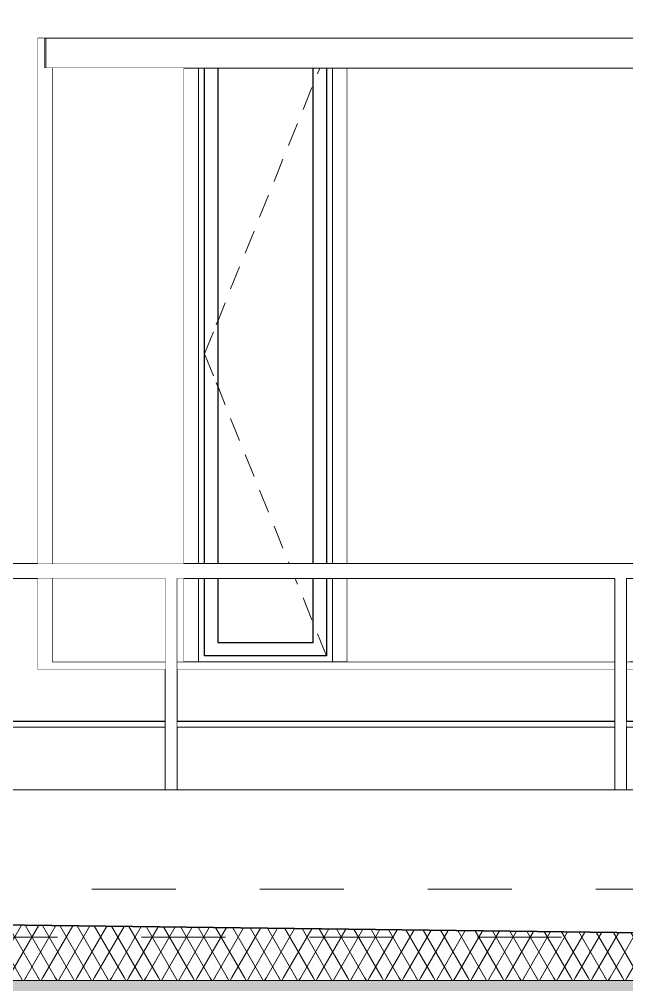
# Model space of a CAD drawing. Header units: millimetres. Extents: x -48147 to 1422273, y -494195 to 18123.
# Drawn here: x 1399204 to 1401244, y -477209 to -473961 of the extents above; entities that cross this region are included whole.
import ezdxf

# ---------------------------------------------------------------- set-up
doc = ezdxf.new("R2010")
doc.units = ezdxf.units.MM
doc.header["$MEASUREMENT"] = 0
doc.linetypes.add('Dashed', pattern=[2822.222233, 1411.111116, -1411.111116])
doc.linetypes.add('Wipeout_Contour', pattern=[1000, 0, -1000])
for name, color, linetype, lineweight, true_color in [('0_Pen_No__105', 7, 'Continuous', 15, 0xa6a6a6), ('A-20-M_Roof_Pen_No__53', 7, 'Continuous', 35, 0x444444), ('New_A-20-M_Roof_Pen_No__149', 7, 'Continuous', 0, 0x2a2a2a), ('New_A-20-M_Roof_Pen_No__81', 7, 'Continuous', 20, 0x6a6a6a), ('New_A-25-M_Curtain_Wall_Pen_No__43', 7, 'Continuous', 30, 0x444444), ('New_A-25-M_Wall_Ext_Pen_No__64', 7, 'Continuous', 20, 0x606060)]:
    doc.layers.add(name, color=color, linetype=linetype, lineweight=lineweight, true_color=true_color)
for name, color, linetype in [('A-20-M_Roof', 7, 'Continuous'), ('New_A-20-M_Roof', 7, 'Continuous'), ('New_A-25-M_Curtain_Wall', 7, 'Continuous'), ('New_A-25-M_Wall_Ext', 7, 'Continuous'), ('New_A-25-M_Wall_Int', 7, 'Continuous'), ('New_ArchiCAD Doors', 7, 'Continuous')]:
    doc.layers.add(name, color=color, linetype=linetype)
for name, color, linetype, lineweight in [('A-20-M_Roof_Pen_No__85', 8, 'Continuous', 20), ('A-25-M_Wall_Int_Pen_No__101', 252, 'Continuous', 15), ('New_A-20-M_Roof_Pen_No__85', 8, 'Continuous', 20), ('New_A-25-M_Curtain_Wall_Pen_No__2', 8, 'Continuous', 15), ('New_A-25-M_Curtain_Wall_Pen_No__3', 7, 'Continuous', 18), ('New_A-25-M_Curtain_Wall_Pen_No__87', 8, 'Continuous', 20), ('New_A-25-M_Wall_Int_Pen_No__87', 8, 'Continuous', 20), ('New_ArchiCAD Doors_Pen_No__87', 8, 'Continuous', 20)]:
    doc.layers.add(name, color=color, linetype=linetype, lineweight=lineweight)
pattern_1 = [(60, (1383917.507, -489195.03), (-43.30127, 25), []), (120, (1383917.507, -489195.03), (43.30127, 25), [])]

# ---------------------------------------------------------------- blocks, each defined once
blk = doc.blocks.new('Section Elem_39_2', base_point=(1383917.5, -489195))
at = {"color": 254, "linetype": 'Wipeout_Contour', "lineweight": 0, "ltscale": 11838142.65750563}
blk.add_wipeout([(1398736.3, -475790), (1399265.7, -475790), (1399265.7, -474025), (1404315.7, -474025), (1404315.7, -475790), (1404402.8, -475790), (1404402.8, -471771.9), (1398736.3, -471771.9)], dxfattribs=at).dxf.layer = 'New_A-25-M_Wall_Ext'
at = {"color": 254, "linetype": 'Wipeout_Contour', "lineweight": 0, "ltscale": 8868079.909929022}
blk.add_wipeout([(1399265.7, -475840), (1398736.3, -475840), (1398736.3, -476320), (1399694.3, -476320), (1399694.3, -476145), (1399265.7, -476145)], dxfattribs=at).dxf.layer = 'New_A-25-M_Wall_Ext'
at = {"color": 254, "linetype": 'Wipeout_Contour', "lineweight": 0, "ltscale": 5916907.112714415}
blk.add_wipeout([(1401204.3, -476145), (1399734.3, -476145), (1399734.3, -476320), (1401204.3, -476320)], dxfattribs=at).dxf.layer = 'New_A-25-M_Wall_Ext'
at = {"color": 254, "linetype": 'Wipeout_Contour', "lineweight": 0, "ltscale": 5912432.178197808}
blk.add_wipeout([(1399694.3, -476340), (1398736.3, -476340), (1398736.3, -476550), (1399694.3, -476550)], dxfattribs=at).dxf.layer = 'New_A-25-M_Wall_Ext'
at = {"color": 254, "linetype": 'Wipeout_Contour', "lineweight": 0, "ltscale": 5917180.826433612}
blk.add_wipeout([(1399734.3, -476340), (1399734.3, -476550), (1401204.3, -476550), (1401204.3, -476340)], dxfattribs=at).dxf.layer = 'New_A-25-M_Wall_Ext'
blk = doc.blocks.new('Section Elem_40_2', base_point=(1383917.5, -489195))
at = {"layer": 'New_ArchiCAD Doors_Pen_No__87', "linetype": 'Continuous'}
for p, q in [((1399265.7, -475790), (1399265.7, -474025)), ((1399265.7, -474025), (1399288.2, -474025)), ((1404290.7, -474025), (1404315.7, -474025)), ((1404315.7, -474025), (1404315.7, -475790)), ((1399265.7, -476145), (1399265.7, -475840)), ((1404315.7, -475840), (1404315.7, -476145)), ((1399694.3, -476145), (1399265.7, -476145)), ((1401204.3, -476145), (1399734.3, -476145)), ((1402714.3, -476145), (1401244.3, -476145)), ((1404224.3, -476145), (1402754.3, -476145)), ((1404315.7, -476145), (1404264.3, -476145))]:
    blk.add_line(p, q, dxfattribs=at)
blk = doc.blocks.new('Section Elem_50_2', base_point=(1383917.5, -489195))
at = {"color": 254, "linetype": 'Wipeout_Contour', "lineweight": 0, "ltscale": 5912792.00091202}
blk.add_wipeout([(1399825.7, -474125), (1399805.7, -474125), (1399805.7, -475790), (1399825.7, -475790)], dxfattribs=at).dxf.layer = 'New_A-25-M_Curtain_Wall'
at = {"color": 254, "linetype": 'Wipeout_Contour', "lineweight": 0, "ltscale": 5914420.822878221}
blk.add_wipeout([(1400255.7, -474125), (1400235.7, -474125), (1400235.7, -475790), (1400255.7, -475790)], dxfattribs=at).dxf.layer = 'New_A-25-M_Curtain_Wall'
at = {"color": 254, "linetype": 'Wipeout_Contour', "lineweight": 0, "ltscale": 5915728.602123107}
blk.add_wipeout([(1400235.7, -475840), (1400235.7, -476100), (1400255.7, -476120), (1400255.7, -475840)], dxfattribs=at).dxf.layer = 'New_A-25-M_Curtain_Wall'
at = {"color": 254, "linetype": 'Wipeout_Contour', "lineweight": 0, "ltscale": 5912915.107800101}
blk.add_wipeout([(1399870.7, -474125), (1399825.7, -474125), (1399825.7, -475790), (1399870.7, -475790)], dxfattribs=at).dxf.layer = 'New_A-25-M_Curtain_Wall'
at = {"color": 254, "linetype": 'Wipeout_Contour', "lineweight": 0, "ltscale": 5914297.712446354}
blk.add_wipeout([(1400235.7, -474125), (1400190.7, -474125), (1400190.7, -475790), (1400235.7, -475790)], dxfattribs=at).dxf.layer = 'New_A-25-M_Curtain_Wall'
at = {"color": 254, "linetype": 'Wipeout_Contour', "lineweight": 0, "ltscale": 5915088.210252962}
blk.add_wipeout([(1399805.7, -476120), (1400255.7, -476120), (1400235.7, -476100), (1399825.7, -476100)], dxfattribs=at).dxf.layer = 'New_A-25-M_Curtain_Wall'
at = {"layer": 'New_A-25-M_Curtain_Wall_Pen_No__43', "linetype": 'Continuous'}
for p, q in [((1399825.7, -475790), (1399825.7, -474125)), ((1400235.7, -474125), (1400235.7, -475790))]:
    blk.add_line(p, q, dxfattribs=at)
at = {"color": 254, "linetype": 'Wipeout_Contour', "lineweight": 0, "ltscale": 5913606.409004035}
blk.add_wipeout([(1400190.7, -474125), (1399870.7, -474125), (1399870.7, -475790), (1400190.7, -475790)], dxfattribs=at).dxf.layer = 'New_A-25-M_Curtain_Wall'
at = {"color": 254, "linetype": 'Wipeout_Contour', "lineweight": 0, "ltscale": 5914100.140471012}
blk.add_wipeout([(1399805.7, -475840), (1399805.7, -476120), (1399825.7, -476100), (1399825.7, -475840)], dxfattribs=at).dxf.layer = 'New_A-25-M_Curtain_Wall'
at = {"color": 254, "linetype": 'Wipeout_Contour', "lineweight": 0, "ltscale": 5915584.561743941}
blk.add_wipeout([(1400190.7, -475840), (1400190.7, -476055), (1400235.7, -476100), (1400235.7, -475840)], dxfattribs=at).dxf.layer = 'New_A-25-M_Curtain_Wall'
at = {"layer": 'New_A-25-M_Curtain_Wall_Pen_No__3', "linetype": 'Continuous'}
for p, q in [((1400213.5, -474125), (1400205.8, -474144.2)), ((1400187, -474190.6), (1400157.1, -474264.7)), ((1400138.3, -474311.1), (1400108.4, -474385.3)), ((1400089.6, -474431.6), (1400059.7, -474505.8)), ((1400041, -474552.2), (1400011, -474626.4)), ((1399992.3, -474672.7), (1399962.3, -474746.9)), ((1399943.6, -474793.3), (1399913.6, -474867.4)), ((1399894.9, -474913.8), (1399864.9, -474988)), ((1399855.7, -475010.9), (1399825.7, -475085)), ((1399855.7, -475159.2), (1399825.7, -475085)), ((1399894.9, -475256.3), (1399864.9, -475182.1)), ((1399943.6, -475376.8), (1399913.6, -475302.6)), ((1399992.3, -475497.3), (1399962.3, -475423.2)), ((1400041, -475617.9), (1400011, -475543.7)), ((1400089.6, -475738.4), (1400059.7, -475664.2)), ((1400110.5, -475790), (1400108.4, -475784.8))]:
    blk.add_line(p, q, dxfattribs=at)
at = {"layer": 'New_A-25-M_Curtain_Wall_Pen_No__43', "linetype": 'Continuous'}
for p, q in [((1399870.7, -474125), (1399870.7, -475790)), ((1400190.7, -475790), (1400190.7, -474125))]:
    blk.add_line(p, q, dxfattribs=at)
at = {"color": 254, "linetype": 'Wipeout_Contour', "lineweight": 0, "ltscale": 5914202.258395152}
blk.add_wipeout([(1399825.7, -475840), (1399825.7, -476100), (1399870.7, -476055), (1399870.7, -475840)], dxfattribs=at).dxf.layer = 'New_A-25-M_Curtain_Wall'
at = {"color": 254, "linetype": 'Wipeout_Contour', "lineweight": 0, "ltscale": 5915046.355058463}
blk.add_wipeout([(1399825.7, -476100), (1400235.7, -476100), (1400190.7, -476055), (1399870.7, -476055)], dxfattribs=at).dxf.layer = 'New_A-25-M_Curtain_Wall'
at = {"layer": 'New_A-25-M_Curtain_Wall_Pen_No__43', "linetype": 'Continuous'}
for p, q in [((1399825.7, -476100), (1399825.7, -475840)), ((1400235.7, -475840), (1400235.7, -476100)), ((1400235.7, -476100), (1399825.7, -476100))]:
    blk.add_line(p, q, dxfattribs=at)
at = {"color": 254, "linetype": 'Wipeout_Contour', "lineweight": 0, "ltscale": 5914878.977210358}
blk.add_wipeout([(1399870.7, -475840), (1399870.7, -476055), (1400190.7, -476055), (1400190.7, -475840)], dxfattribs=at).dxf.layer = 'New_A-25-M_Curtain_Wall'
at = {"layer": 'New_A-25-M_Curtain_Wall_Pen_No__3', "linetype": 'Continuous'}
for p, q in [((1400138.3, -475859), (1400130.7, -475840)), ((1400187, -475979.5), (1400157.1, -475905.3)), ((1400235.7, -476100), (1400205.8, -476025.9))]:
    blk.add_line(p, q, dxfattribs=at)
at = {"layer": 'New_A-25-M_Curtain_Wall_Pen_No__43', "linetype": 'Continuous'}
for p, q in [((1399870.7, -475840), (1399870.7, -476055)), ((1400190.7, -476055), (1400190.7, -475840)), ((1399870.7, -476055), (1400190.7, -476055))]:
    blk.add_line(p, q, dxfattribs=at)
blk = doc.blocks.new('Section Elem_55_2', base_point=(1383917.5, -489195))
at = {"color": 254, "linetype": 'Wipeout_Contour', "lineweight": 0, "ltscale": 5914553.403719269}
blk.add_wipeout([(1400305.7, -474125), (1400255.7, -474125), (1400255.7, -475790), (1400305.7, -475790)], dxfattribs=at).dxf.layer = 'New_A-25-M_Curtain_Wall'
at = {"color": 254, "linetype": 'Wipeout_Contour', "lineweight": 0, "ltscale": 5915867.614915354}
blk.add_wipeout([(1400255.7, -475840), (1400255.7, -476120), (1400305.7, -476120), (1400305.7, -475840)], dxfattribs=at).dxf.layer = 'New_A-25-M_Curtain_Wall'
at = {"layer": 'New_A-25-M_Curtain_Wall_Pen_No__87', "linetype": 'Continuous'}
for p, q in [((1400255.7, -475790), (1400255.7, -474125)), ((1400305.7, -475790), (1400305.7, -474125)), ((1400255.7, -476120), (1400255.7, -475840)), ((1400305.7, -476120), (1400305.7, -475840))]:
    blk.add_line(p, q, dxfattribs=at)
blk = doc.blocks.new('Section Elem_137_2', base_point=(1383917.5, -489195))
at = {"color": 254, "linetype": 'Wipeout_Contour', "lineweight": 0, "ltscale": 5917812.901329534}
blk.add_wipeout([(1400280.7, -476120), (1400280.7, -476145), (1401204.3, -476145), (1401204.3, -476120)], dxfattribs=at).dxf.layer = 'New_A-25-M_Curtain_Wall'
at = {"color": 254, "linetype": 'Wipeout_Contour', "lineweight": 0, "ltscale": 5919782.247936279}
blk.add_wipeout([(1401280.7, -476120), (1401244.3, -476120), (1401244.3, -476145), (1401280.7, -476145)], dxfattribs=at).dxf.layer = 'New_A-25-M_Curtain_Wall'
at = {"layer": 'New_A-25-M_Curtain_Wall_Pen_No__87', "linetype": 'Continuous'}
for p, q in [((1401204.3, -476120), (1400280.7, -476120)), ((1401280.7, -476120), (1401244.3, -476120))]:
    blk.add_line(p, q, dxfattribs=at)
blk = doc.blocks.new('Section Elem_138_2', base_point=(1383917.5, -489195))
at = {"color": 254, "linetype": 'Wipeout_Contour', "lineweight": 0, "ltscale": 5916447.484047199}
blk.add_wipeout([(1400305.7, -475790), (1401255.7, -475790), (1401255.7, -474125), (1400305.7, -474125)], dxfattribs=at).dxf.layer = 'New_A-25-M_Curtain_Wall'
at = {"color": 254, "linetype": 'Wipeout_Contour', "lineweight": 0, "ltscale": 5917663.97662829}
blk.add_wipeout([(1400305.7, -476120), (1401204.3, -476120), (1401204.3, -475840), (1400305.7, -475840)], dxfattribs=at).dxf.layer = 'New_A-25-M_Curtain_Wall'
at = {"color": 254, "linetype": 'Wipeout_Contour', "lineweight": 0, "ltscale": 5919538.705326142}
blk.add_wipeout([(1401244.3, -476120), (1401255.7, -476120), (1401255.7, -475840), (1401244.3, -475840)], dxfattribs=at).dxf.layer = 'New_A-25-M_Curtain_Wall'
blk = doc.blocks.new('Section Elem_152_2', base_point=(1383917.5, -489195))
at = {"color": 254, "linetype": 'Wipeout_Contour', "lineweight": 0, "ltscale": 5912659.424718412}
blk.add_wipeout([(1399805.7, -474125), (1399755.7, -474125), (1399755.7, -475790), (1399805.7, -475790)], dxfattribs=at).dxf.layer = 'New_A-25-M_Curtain_Wall'
at = {"color": 254, "linetype": 'Wipeout_Contour', "lineweight": 0, "ltscale": 5913974.056857191}
blk.add_wipeout([(1399755.7, -475840), (1399755.7, -476120), (1399805.7, -476120), (1399805.7, -475840)], dxfattribs=at).dxf.layer = 'New_A-25-M_Curtain_Wall'
at = {"layer": 'New_A-25-M_Curtain_Wall_Pen_No__87', "linetype": 'Continuous'}
for p, q in [((1399755.7, -474125), (1399755.7, -475790)), ((1399805.7, -474125), (1399805.7, -475790)), ((1399755.7, -475840), (1399755.7, -476120)), ((1399805.7, -475840), (1399805.7, -476120))]:
    blk.add_line(p, q, dxfattribs=at)
blk = doc.blocks.new('Section Elem_153_2', base_point=(1383917.5, -489195))
at = {"color": 254, "linetype": 'Wipeout_Contour', "lineweight": 0, "ltscale": 5915117.189934934}
blk.add_wipeout([(1400280.7, -476120), (1399780.7, -476120), (1399780.7, -476145), (1400280.7, -476145)], dxfattribs=at).dxf.layer = 'New_A-25-M_Curtain_Wall'
at = {"layer": 'New_A-25-M_Curtain_Wall_Pen_No__87', "linetype": 'Continuous'}
blk.add_line((1400280.7, -476120), (1399780.7, -476120), dxfattribs=at)
blk = doc.blocks.new('Section Elem_189_2', base_point=(1383917.5, -489195))
at = {"color": 254, "linetype": 'Wipeout_Contour', "lineweight": 0, "ltscale": 5911658.235757251}
blk.add_wipeout([(1399714.3, -475790), (1398736.3, -475790), (1398736.3, -475840), (1399714.3, -475840)], dxfattribs=at).dxf.layer = 'New_A-25-M_Wall_Ext'
at = {"layer": 'New_A-25-M_Wall_Ext_Pen_No__64', "linetype": 'Continuous'}
blk.add_line((1398736.3, -475790), (1399714.3, -475790), dxfattribs=at)
at = {"color": 254, "linetype": 'Wipeout_Contour', "lineweight": 0, "ltscale": 7392630.907662277}
blk.add_wipeout([(1399694.3, -476550), (1399732.5, -476550), (1399734.3, -476550), (1399734.3, -475840), (1399694.3, -475840)], dxfattribs=at).dxf.layer = 'New_A-25-M_Wall_Ext'
at = {"layer": 'New_A-25-M_Wall_Ext_Pen_No__64', "linetype": 'Continuous'}
for p, q in [((1398736.3, -475840), (1399694.3, -475840)), ((1399734.3, -476550), (1399734.3, -475840))]:
    blk.add_line(p, q, dxfattribs=at)
at = {"color": 254, "linetype": 'Wipeout_Contour', "lineweight": 0, "ltscale": 5912271.880006523}
blk.add_wipeout([(1398736.3, -476321.4), (1399694.3, -476321.4), (1399694.3, -476320), (1398736.3, -476320)], dxfattribs=at).dxf.layer = 'New_A-25-M_Wall_Ext'
at = {"color": 254, "linetype": 'Wipeout_Contour', "lineweight": 0, "ltscale": 5912275.102587656}
blk.add_wipeout([(1398736.3, -476325), (1399694.3, -476325), (1399694.3, -476321.4), (1398736.3, -476321.4)], dxfattribs=at).dxf.layer = 'New_A-25-M_Wall_Ext'
at = {"color": 254, "linetype": 'Wipeout_Contour', "lineweight": 0, "ltscale": 5912280.684315494}
blk.add_wipeout([(1398736.3, -476330), (1399694.3, -476330), (1399694.3, -476325), (1398736.3, -476325)], dxfattribs=at).dxf.layer = 'New_A-25-M_Wall_Ext'
at = {"color": 254, "linetype": 'Wipeout_Contour', "lineweight": 0, "ltscale": 5912287.129623185}
blk.add_wipeout([(1398736.3, -476335), (1399694.3, -476335), (1399694.3, -476330), (1398736.3, -476330)], dxfattribs=at).dxf.layer = 'New_A-25-M_Wall_Ext'
at = {"color": 254, "linetype": 'Wipeout_Contour', "lineweight": 0, "ltscale": 5912292.711465594}
blk.add_wipeout([(1398736.3, -476338.7), (1399694.3, -476338.7), (1399694.3, -476335), (1398736.3, -476335)], dxfattribs=at).dxf.layer = 'New_A-25-M_Wall_Ext'
at = {"layer": 'New_A-25-M_Wall_Ext_Pen_No__64', "linetype": 'Continuous'}
blk.add_line((1398736.3, -476320), (1399694.3, -476320), dxfattribs=at)
at = {"color": 254, "linetype": 'Wipeout_Contour', "lineweight": 0, "ltscale": 5912295.934134891}
blk.add_wipeout([(1398736.3, -476340), (1399694.3, -476340), (1399694.3, -476338.7), (1398736.3, -476338.7)], dxfattribs=at).dxf.layer = 'New_A-25-M_Wall_Ext'
at = {"layer": 'New_A-25-M_Wall_Ext_Pen_No__64', "linetype": 'Continuous'}
for p, q in [((1399694.3, -476550), (1399694.3, -475840)), ((1398736.3, -476340), (1399694.3, -476340))]:
    blk.add_line(p, q, dxfattribs=at)
blk = doc.blocks.new('Section Elem_190_2', base_point=(1383917.5, -489195))
at = {"color": 254, "linetype": 'Wipeout_Contour', "lineweight": 0, "ltscale": 5916369.668085503}
blk.add_wipeout([(1399714.3, -475840), (1401224.3, -475840), (1401224.3, -475790), (1399714.3, -475790)], dxfattribs=at).dxf.layer = 'New_A-25-M_Wall_Ext'
at = {"layer": 'New_A-25-M_Wall_Ext_Pen_No__64', "linetype": 'Continuous'}
blk.add_line((1399714.3, -475790), (1401224.3, -475790), dxfattribs=at)
at = {"color": 254, "linetype": 'Wipeout_Contour', "lineweight": 0, "ltscale": 5919718.201394791}
blk.add_wipeout([(1401244.3, -475840), (1401204.3, -475840), (1401204.3, -476550), (1401244.3, -476550)], dxfattribs=at).dxf.layer = 'New_A-25-M_Wall_Ext'
at = {"layer": 'New_A-25-M_Wall_Ext_Pen_No__64', "linetype": 'Continuous'}
for p, q in [((1399734.3, -475840), (1401204.3, -475840)), ((1401244.3, -476550), (1401244.3, -475840))]:
    blk.add_line(p, q, dxfattribs=at)
at = {"color": 254, "linetype": 'Wipeout_Contour', "lineweight": 0, "ltscale": 5917020.656917214}
blk.add_wipeout([(1399734.3, -476321.4), (1401204.3, -476321.4), (1401204.3, -476320), (1399734.3, -476320)], dxfattribs=at).dxf.layer = 'New_A-25-M_Wall_Ext'
at = {"color": 254, "linetype": 'Wipeout_Contour', "lineweight": 0, "ltscale": 5917023.876954783}
blk.add_wipeout([(1399734.3, -476325), (1401204.3, -476325), (1401204.3, -476321.4), (1399734.3, -476321.4)], dxfattribs=at).dxf.layer = 'New_A-25-M_Wall_Ext'
at = {"color": 254, "linetype": 'Wipeout_Contour', "lineweight": 0, "ltscale": 5917029.454193261}
blk.add_wipeout([(1399734.3, -476330), (1401204.3, -476330), (1401204.3, -476325), (1399734.3, -476325)], dxfattribs=at).dxf.layer = 'New_A-25-M_Wall_Ext'
at = {"color": 254, "linetype": 'Wipeout_Contour', "lineweight": 0, "ltscale": 5917035.894322012}
blk.add_wipeout([(1399734.3, -476335), (1401204.3, -476335), (1401204.3, -476330), (1399734.3, -476330)], dxfattribs=at).dxf.layer = 'New_A-25-M_Wall_Ext'
at = {"color": 254, "linetype": 'Wipeout_Contour', "lineweight": 0, "ltscale": 5917041.471687027}
blk.add_wipeout([(1399734.3, -476338.7), (1401204.3, -476338.7), (1401204.3, -476335), (1399734.3, -476335)], dxfattribs=at).dxf.layer = 'New_A-25-M_Wall_Ext'
at = {"layer": 'New_A-25-M_Wall_Ext_Pen_No__64', "linetype": 'Continuous'}
blk.add_line((1399734.3, -476320), (1401204.3, -476320), dxfattribs=at)
at = {"color": 254, "linetype": 'Wipeout_Contour', "lineweight": 0, "ltscale": 5917044.691790526}
blk.add_wipeout([(1399734.3, -476340), (1401204.3, -476340), (1401204.3, -476338.7), (1399734.3, -476338.7)], dxfattribs=at).dxf.layer = 'New_A-25-M_Wall_Ext'
at = {"layer": 'New_A-25-M_Wall_Ext_Pen_No__64', "linetype": 'Continuous'}
for p, q in [((1401204.3, -476550), (1401204.3, -475840)), ((1399734.3, -476340), (1401204.3, -476340))]:
    blk.add_line(p, q, dxfattribs=at)
blk = doc.blocks.new('Section Elem_191_2', base_point=(1383917.5, -489195))
at = {"color": 254, "linetype": 'Wipeout_Contour', "lineweight": 0, "ltscale": 5922088.922653576}
blk.add_wipeout([(1401224.3, -475840), (1402734.3, -475840), (1402734.3, -475790), (1401224.3, -475790)], dxfattribs=at).dxf.layer = 'New_A-25-M_Wall_Ext'
at = {"layer": 'New_A-25-M_Wall_Ext_Pen_No__64', "linetype": 'Continuous'}
blk.add_line((1401224.3, -475790), (1402734.3, -475790), dxfattribs=at)
at = {"color": 254, "linetype": 'Wipeout_Contour', "lineweight": 0, "ltscale": 5925437.302517323}
blk.add_wipeout([(1402754.3, -475840), (1402714.3, -475840), (1402714.3, -476550), (1402754.3, -476550)], dxfattribs=at).dxf.layer = 'New_A-25-M_Wall_Ext'
at = {"layer": 'New_A-25-M_Wall_Ext_Pen_No__64', "linetype": 'Continuous'}
for p, q in [((1401244.3, -475840), (1402714.3, -475840)), ((1402754.3, -476550), (1402754.3, -475840))]:
    blk.add_line(p, q, dxfattribs=at)
at = {"color": 254, "linetype": 'Wipeout_Contour', "lineweight": 0, "ltscale": 5922739.282815349}
blk.add_wipeout([(1401244.3, -476321.4), (1402714.3, -476321.4), (1402714.3, -476320), (1401244.3, -476320)], dxfattribs=at).dxf.layer = 'New_A-25-M_Wall_Ext'
at = {"color": 254, "linetype": 'Wipeout_Contour', "lineweight": 0, "ltscale": 5922742.499728459}
blk.add_wipeout([(1401244.3, -476325), (1402714.3, -476325), (1402714.3, -476321.4), (1401244.3, -476321.4)], dxfattribs=at).dxf.layer = 'New_A-25-M_Wall_Ext'
at = {"color": 254, "linetype": 'Wipeout_Contour', "lineweight": 0, "ltscale": 5922748.071608413}
blk.add_wipeout([(1401244.3, -476330), (1402714.3, -476330), (1402714.3, -476325), (1401244.3, -476325)], dxfattribs=at).dxf.layer = 'New_A-25-M_Wall_Ext'
at = {"color": 254, "linetype": 'Wipeout_Contour', "lineweight": 0, "ltscale": 5922754.505510054}
blk.add_wipeout([(1401244.3, -476335), (1402714.3, -476335), (1402714.3, -476330), (1401244.3, -476330)], dxfattribs=at).dxf.layer = 'New_A-25-M_Wall_Ext'
at = {"color": 254, "linetype": 'Wipeout_Contour', "lineweight": 0, "ltscale": 5922760.077494779}
blk.add_wipeout([(1401244.3, -476338.7), (1402714.3, -476338.7), (1402714.3, -476335), (1401244.3, -476335)], dxfattribs=at).dxf.layer = 'New_A-25-M_Wall_Ext'
at = {"layer": 'New_A-25-M_Wall_Ext_Pen_No__64', "linetype": 'Continuous'}
blk.add_line((1401244.3, -476320), (1402714.3, -476320), dxfattribs=at)
at = {"color": 254, "linetype": 'Wipeout_Contour', "lineweight": 0, "ltscale": 5922763.294497787}
blk.add_wipeout([(1401244.3, -476340), (1402714.3, -476340), (1402714.3, -476338.7), (1401244.3, -476338.7)], dxfattribs=at).dxf.layer = 'New_A-25-M_Wall_Ext'
at = {"layer": 'New_A-25-M_Wall_Ext_Pen_No__64', "linetype": 'Continuous'}
for p, q in [((1402714.3, -476550), (1402714.3, -475840)), ((1401244.3, -476340), (1402714.3, -476340))]:
    blk.add_line(p, q, dxfattribs=at)
blk = doc.blocks.new('Section Elem_257_2', base_point=(1383917.5, -489195))
at = {"color": 254, "linetype": 'Wipeout_Contour', "lineweight": 0, "ltscale": 5909668.899021477}
blk.add_wipeout([(1399293.2, -474125), (1399293.2, -474025), (1399288.2, -474025), (1399288.2, -474125)], dxfattribs=at).dxf.layer = 'New_A-25-M_Curtain_Wall'
at = {"color": 254, "linetype": 'Wipeout_Contour', "lineweight": 0, "ltscale": 5928605.288650965}
blk.add_wipeout([(1404290.7, -474125), (1404290.7, -474025), (1404285.7, -474025), (1404285.7, -474125)], dxfattribs=at).dxf.layer = 'New_A-25-M_Curtain_Wall'
at = {"color": 254, "linetype": 'Wipeout_Contour', "lineweight": 0, "ltscale": 5919137.09319416}
blk.add_wipeout([(1399293.2, -474025), (1399293.2, -474125), (1404285.7, -474125), (1404285.7, -474025)], dxfattribs=at).dxf.layer = 'New_A-25-M_Curtain_Wall'
at = {"layer": 'New_A-25-M_Curtain_Wall_Pen_No__2', "linetype": 'Continuous'}
for p, q in [((1399288.2, -474125), (1399288.2, -474025)), ((1399293.2, -474025), (1399288.2, -474025)), ((1399293.2, -474025), (1404285.7, -474025)), ((1399293.2, -474025), (1399293.2, -474125)), ((1404285.7, -474125), (1404285.7, -474025)), ((1404290.7, -474025), (1404285.7, -474025)), ((1404290.7, -474125), (1404290.7, -474025)), ((1399293.2, -474125), (1399288.2, -474125)), ((1399293.2, -474125), (1404285.7, -474125)), ((1404290.7, -474125), (1404285.7, -474125))]:
    blk.add_line(p, q, dxfattribs=at)
blk = doc.blocks.new('Section Elem_287_2', base_point=(1383917.5, -489195))
at = {"color": 254, "linetype": 'Wipeout_Contour', "lineweight": 0, "ltscale": 10343036.27589922}
blk.add_wipeout([(1399265.7, -474025), (1399265.7, -475790), (1399315.7, -475790), (1399315.7, -474125), (1399293.2, -474125), (1399288.2, -474125), (1399288.2, -474025)], dxfattribs=at).dxf.layer = 'New_A-25-M_Curtain_Wall'
at = {"color": 254, "linetype": 'Wipeout_Contour', "lineweight": 0, "ltscale": 7390209.374098098}
blk.add_wipeout([(1399315.7, -475840), (1399265.7, -475840), (1399265.7, -476145), (1399290.7, -476145), (1399315.7, -476120)], dxfattribs=at).dxf.layer = 'New_A-25-M_Curtain_Wall'
at = {"layer": 'New_A-25-M_Curtain_Wall_Pen_No__87', "linetype": 'Continuous'}
for p, q in [((1399315.7, -475790), (1399315.7, -474125)), ((1399315.7, -476120), (1399315.7, -475840))]:
    blk.add_line(p, q, dxfattribs=at)
blk = doc.blocks.new('Section Elem_288_2', base_point=(1383917.5, -489195))
at = {"color": 254, "linetype": 'Wipeout_Contour', "lineweight": 0, "ltscale": 5913102.717474075}
blk.add_wipeout([(1399315.7, -476120), (1399290.7, -476145), (1399694.3, -476145), (1399694.3, -476120)], dxfattribs=at).dxf.layer = 'New_A-25-M_Curtain_Wall'
at = {"color": 254, "linetype": 'Wipeout_Contour', "lineweight": 0, "ltscale": 5914082.625352247}
blk.add_wipeout([(1399734.3, -476145), (1399780.7, -476145), (1399780.7, -476120), (1399734.3, -476120)], dxfattribs=at).dxf.layer = 'New_A-25-M_Curtain_Wall'
at = {"layer": 'New_A-25-M_Curtain_Wall_Pen_No__87', "linetype": 'Continuous'}
for p, q in [((1399694.3, -476120), (1399315.7, -476120)), ((1399780.7, -476120), (1399734.3, -476120))]:
    blk.add_line(p, q, dxfattribs=at)
blk = doc.blocks.new('Section Elem_289_2', base_point=(1383917.5, -489195))
at = {"color": 254, "linetype": 'Wipeout_Contour', "lineweight": 0, "ltscale": 5911731.407338339}
blk.add_wipeout([(1399755.7, -474125), (1399315.7, -474125), (1399315.7, -475790), (1399755.7, -475790)], dxfattribs=at).dxf.layer = 'New_A-25-M_Curtain_Wall'
at = {"color": 254, "linetype": 'Wipeout_Contour', "lineweight": 0, "ltscale": 5912930.023460456}
blk.add_wipeout([(1399315.7, -476120), (1399694.3, -476120), (1399694.3, -475840), (1399315.7, -475840)], dxfattribs=at).dxf.layer = 'New_A-25-M_Curtain_Wall'
at = {"color": 254, "linetype": 'Wipeout_Contour', "lineweight": 0, "ltscale": 5913838.898957266}
blk.add_wipeout([(1399755.7, -475840), (1399734.3, -475840), (1399734.3, -476120), (1399755.7, -476120)], dxfattribs=at).dxf.layer = 'New_A-25-M_Curtain_Wall'
blk = doc.blocks.new('Section Elem_485_2', base_point=(1383917.5, -489195))
at = {"color": 254, "linetype": 'Wipeout_Contour', "lineweight": 0, "ltscale": 13334955.1251758}
blk.add_wipeout([(1404409.4, -476550), (1398736.3, -476550), (1398736.3, -476999.1), (1400944, -477026.3), (1404583.4, -477071.8), (1404583.4, -477045), (1404527.6, -477045), (1404527.6, -476715), (1404409.4, -476715)], dxfattribs=at).dxf.layer = 'New_A-25-M_Wall_Int'
at = {"layer": 'New_A-25-M_Wall_Int_Pen_No__87', "linetype": 'Continuous'}
blk.add_line((1398736.3, -476550), (1404409.4, -476550), dxfattribs=at)
blk = doc.blocks.new('Section Elem_542_2', base_point=(1383917.5, -489195))
at = {"color": 254, "linetype": 'Wipeout_Contour', "lineweight": 0, "ltscale": 5855475.777853223}
blk.add_wipeout([(1405069.5, -477181), (1362715.3, -477181), (1362715.3, -477191), (1405069.5, -477191)], dxfattribs=at).dxf.layer = 'New_A-20-M_Roof'
at = {"layer": 'New_A-20-M_Roof_Pen_No__81', "linetype": 'Continuous', "lineweight": 0, "true_color": 0x353535}
blk.add_hatch(color=250, dxfattribs=at).paths.add_polyline_path([(1362715.3, -477191), (1362715.3, -477226), (1405069.5, -477226), (1405069.5, -477191)])
at = {"layer": 'New_A-20-M_Roof_Pen_No__85', "linetype": 'Continuous'}
h = blk.add_hatch(dxfattribs=at)
h.set_pattern_fill('Batt_Insulation_0002', color=256, style=0, pattern_type=2)
h.set_pattern_definition(pattern_1)
h.paths.add_polyline_path([(1405069.5, -477181), (1362715.3, -477181), (1362715.3, -477191), (1405069.5, -477191)])
at = {"layer": 'New_A-20-M_Roof_Pen_No__149', "linetype": 'Continuous'}
blk.add_line((1405069.5, -477191), (1362715.3, -477191), dxfattribs=at)
blk = doc.blocks.new('Section Elem_543_2', base_point=(1383917.5, -489195))
at = {"color": 254, "linetype": 'Wipeout_Contour', "lineweight": 0, "ltscale": 11806318.13947238}
blk.add_wipeout([(1390301.4, -477181), (1404604.1, -477181), (1404604.1, -477072.1), (1400944, -477026.3), (1395506.3, -476959.4), (1393631.5, -476937.1), (1392648.5, -476925.9), (1390301.4, -476901)], dxfattribs=at).dxf.layer = 'A-20-M_Roof'
at = {"layer": 'A-20-M_Roof_Pen_No__85', "linetype": 'Continuous'}
h = blk.add_hatch(dxfattribs=at)
h.set_pattern_fill('Batt_Insulation_0002', color=256, style=0, pattern_type=2)
h.set_pattern_definition(pattern_1)
h.paths.add_polyline_path([(1390301.4, -477181), (1404604.1, -477181), (1404604.1, -477072.1), (1400944, -477026.3), (1395506.3, -476959.4), (1393631.5, -476937.1), (1392648.5, -476925.9), (1390301.4, -476901)])
at = {"layer": 'A-20-M_Roof_Pen_No__53', "linetype": 'Continuous', "flags": 128}
blk.add_lwpolyline([(1390301.4, -476901), (1392648.5, -476925.9), (1393631.5, -476937.1), (1395506.3, -476959.4), (1400944, -477026.3), (1404604.1, -477072.1)], dxfattribs=at)
blk = doc.blocks.new('S-26 Building Section_STORY_MARKER', base_point=(1383917.5, -489195))
at = {"layer": '0_Pen_No__105', "linetype": 'Dashed', "ltscale": 0.2}
blk.add_line((1358409.3, -477045), (1418411.4, -477045), dxfattribs=at)

msp = doc.modelspace()

# ---------------------------------------------------------------- block references
at = {"layer": 'New_A-25-M_Wall_Ext'}
msp.add_blockref('Section Elem_39_2', (1383917.5, -489195), dxfattribs=at)

# ---------------------------------------------------------------- next in the draw order: block references
at = {"layer": 'New_ArchiCAD Doors'}
msp.add_blockref('Section Elem_40_2', (1383917.5, -489195), dxfattribs=at)

# ---------------------------------------------------------------- next in the draw order: block references
at = {"layer": 'New_A-25-M_Curtain_Wall'}
msp.add_blockref('Section Elem_50_2', (1383917.5, -489195), dxfattribs=at)
at = {"layer": 'New_A-25-M_Wall_Ext'}
msp.add_blockref('Section Elem_189_2', (1383917.5, -489195), dxfattribs=at)

# ---------------------------------------------------------------- next in the draw order: block references
at = {"layer": 'New_A-25-M_Curtain_Wall'}
for name in ['Section Elem_152_2', 'Section Elem_55_2']:
    msp.add_blockref(name, (1383917.5, -489195), dxfattribs=at)

# ---------------------------------------------------------------- next in the draw order: block references
msp.add_blockref('Section Elem_137_2', (1383917.5, -489195), dxfattribs=at)

# ---------------------------------------------------------------- next in the draw order: block references
for name in ['Section Elem_138_2', 'Section Elem_153_2']:
    msp.add_blockref(name, (1383917.5, -489195), dxfattribs=at)

# ---------------------------------------------------------------- next in the draw order: block references
msp.add_blockref('Section Elem_257_2', (1383917.5, -489195), dxfattribs=at)
at = {"layer": 'New_A-25-M_Wall_Ext'}
msp.add_blockref('Section Elem_190_2', (1383917.5, -489195), dxfattribs=at)

# ---------------------------------------------------------------- next in the draw order: block references
at = {"layer": 'New_A-25-M_Curtain_Wall'}
msp.add_blockref('Section Elem_287_2', (1383917.5, -489195), dxfattribs=at)
at = {"layer": 'New_A-25-M_Wall_Ext'}
msp.add_blockref('Section Elem_191_2', (1383917.5, -489195), dxfattribs=at)

# ---------------------------------------------------------------- next in the draw order: block references
at = {"layer": 'New_A-25-M_Curtain_Wall'}
msp.add_blockref('Section Elem_288_2', (1383917.5, -489195), dxfattribs=at)
at = {"layer": 'New_A-25-M_Wall_Int'}
msp.add_blockref('Section Elem_485_2', (1383917.5, -489195), dxfattribs=at)

# ---------------------------------------------------------------- next in the draw order: linework, layer by layer
at = {"layer": 'A-25-M_Wall_Int_Pen_No__101', "linetype": 'Dashed', "ltscale": 0.2}
msp.add_line((1362758.5, -476884.7), (1404533.4, -476884.7), dxfattribs=at)

# ---------------------------------------------------------------- next in the draw order: block references
at = {"layer": 'New_A-20-M_Roof'}
msp.add_blockref('Section Elem_542_2', (1383917.5, -489195), dxfattribs=at)
at = {"layer": 'New_A-25-M_Curtain_Wall'}
msp.add_blockref('Section Elem_289_2', (1383917.5, -489195), dxfattribs=at)

# ---------------------------------------------------------------- next in the draw order: block references
at = {"layer": 'A-20-M_Roof'}
msp.add_blockref('Section Elem_543_2', (1383917.5, -489195), dxfattribs=at)

# ---------------------------------------------------------------- next in the draw order: block references
at = {"linetype": 'Continuous', "lineweight": 0}
msp.add_blockref('S-26 Building Section_STORY_MARKER', (1383917.5, -489195), dxfattribs=at)

doc.saveas('drawing.dxf')
